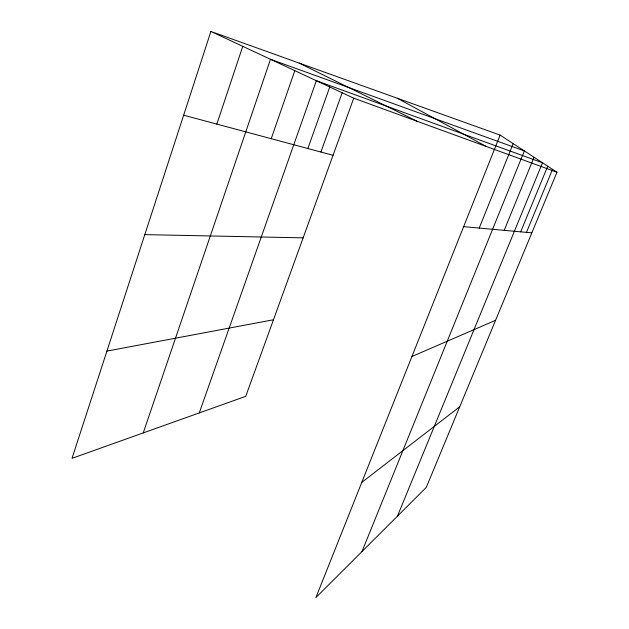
<?xml version="1.0" encoding="UTF-8"?>
<svg xmlns="http://www.w3.org/2000/svg" width="629" height="629" viewBox="0 0 629 629"><rect width="100%" height="100%" fill="white"/><g stroke="black" fill="none" stroke-linecap="round" stroke-linejoin="round"><path stroke-width="0.94" d="M210.896 31.45L72.028 458.329L245.735 396.333L353.734 98.171L210.896 31.45L500.118 135.086L556.972 172.252L426.297 487.365L315.9 597.55L500.118 135.086M216.832 124.102L242.763 46.334M143.239 432.917L270.486 59.283L524.35 150.929L361.989 551.547M271.217 138.695L294.82 70.652M199.267 412.915L316.348 80.709L542.497 162.793L397.434 516.173M307.856 148.515L329.761 86.975M320.908 152.021L342.184 92.778M479.219 228.068L513.17 143.624M504.206 230.348L534.037 157.258M520.678 231.849L547.717 166.205M526.473 232.376L552.529 169.35M361.777 482.38L459.72 406.759M411.924 356.501L495.573 320.295M106.906 351.108L273.473 319.76M144.804 234.617L303.139 237.856M463.644 226.652L531.835 232.864M183.652 115.201L333.048 155.277M353.734 98.171L556.972 172.252M299.152 63.081L417.365 121.366M397.206 98.21L486.374 146.518"/></g></svg>
